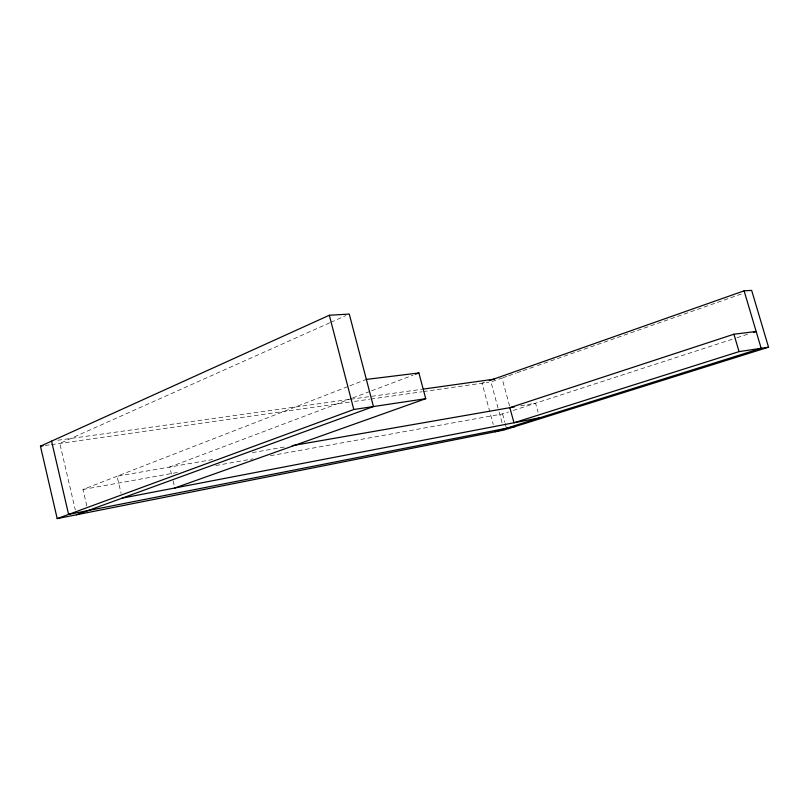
<?xml version="1.0" encoding="UTF-8"?>
<svg xmlns="http://www.w3.org/2000/svg" width="809" height="809" viewBox="0 0 809 809"><rect width="100%" height="100%" fill="white"/><g stroke="black" fill="none" stroke-linecap="round" stroke-linejoin="round"><path stroke-width="0.61" stroke-dasharray="4.04 3.03" d="M329.678 322.842L59.815 443.423L75.298 509.872M330.83 322.326L345.817 315.621M86.816 505.918L82.963 489.465L348.719 386.277M349.892 385.812L366.356 379.421M351.581 398.372L169.738 467.036L171.437 474.013M352.764 397.927L370.471 391.243M371.655 390.798L412.984 375.194M484.439 382.374L482.063 383.213L493.257 424.482M502.834 377.763L507.597 376.094M508.79 375.679L515.93 373.171M517.123 372.747L521.886 371.078M523.079 370.653L536.175 366.062M537.358 365.638L743.319 293.313M270.418 455.72L502.571 413.925L508.457 412.014M513.169 410.476L735.785 338.111M736.979 337.717L748.972 333.824M82.963 489.465L177.313 472.476M215.791 465.549L253.035 458.845M212.676 459.542L117.052 476.228L121.087 493.237M252.418 452.605L287.185 446.538M520.662 405.794L535.558 403.195L538.046 412.206M45.294 445.486L50.461 444.748M51.341 444.626L349.528 402.103M354.534 401.395L369.551 399.252M370.805 399.08L422.106 391.758M423.36 391.576L488.717 382.263M57.833 440.258L349.336 399.444M350.59 399.262L421.904 389.281M509.589 405.926L501.974 378.066L490.932 381.949L498.789 410.79M502.571 413.925L504.846 422.278M505.17 423.471L506.141 427.051M499.113 411.993L502.389 424.017M173.126 481.001L174.532 486.826"/><path stroke-width="1.21" d="M489.202 380.695L744.098 290.836L751.652 290.391L768.55 347.192L504.017 430.024L57.196 518.609L40.45 446.184L329.334 315.257L349.276 314.074L373.445 406.553L76.44 514.797M415.341 374.304L418.89 372.959L425.736 398.695L174.815 487.989M57.196 518.609L353.796 409.506L425.736 398.695M753.766 332.266L756.162 331.488L733.925 334.218L509.852 407.685L513.978 422.773L739.052 351.622L768.55 347.192M495.239 431.763L761.158 348.305L744.098 290.836M515.212 426.515L68.603 514.413L51.574 441.138M122.25 498.101L539.603 417.838M292.16 445.668L514.453 406.887M40.45 446.184L42.948 445.82M423.158 389.109L494.471 379.118M366.356 379.421L418.89 372.959M733.925 334.218L739.052 351.622M329.334 315.257L353.796 409.506"/></g></svg>
